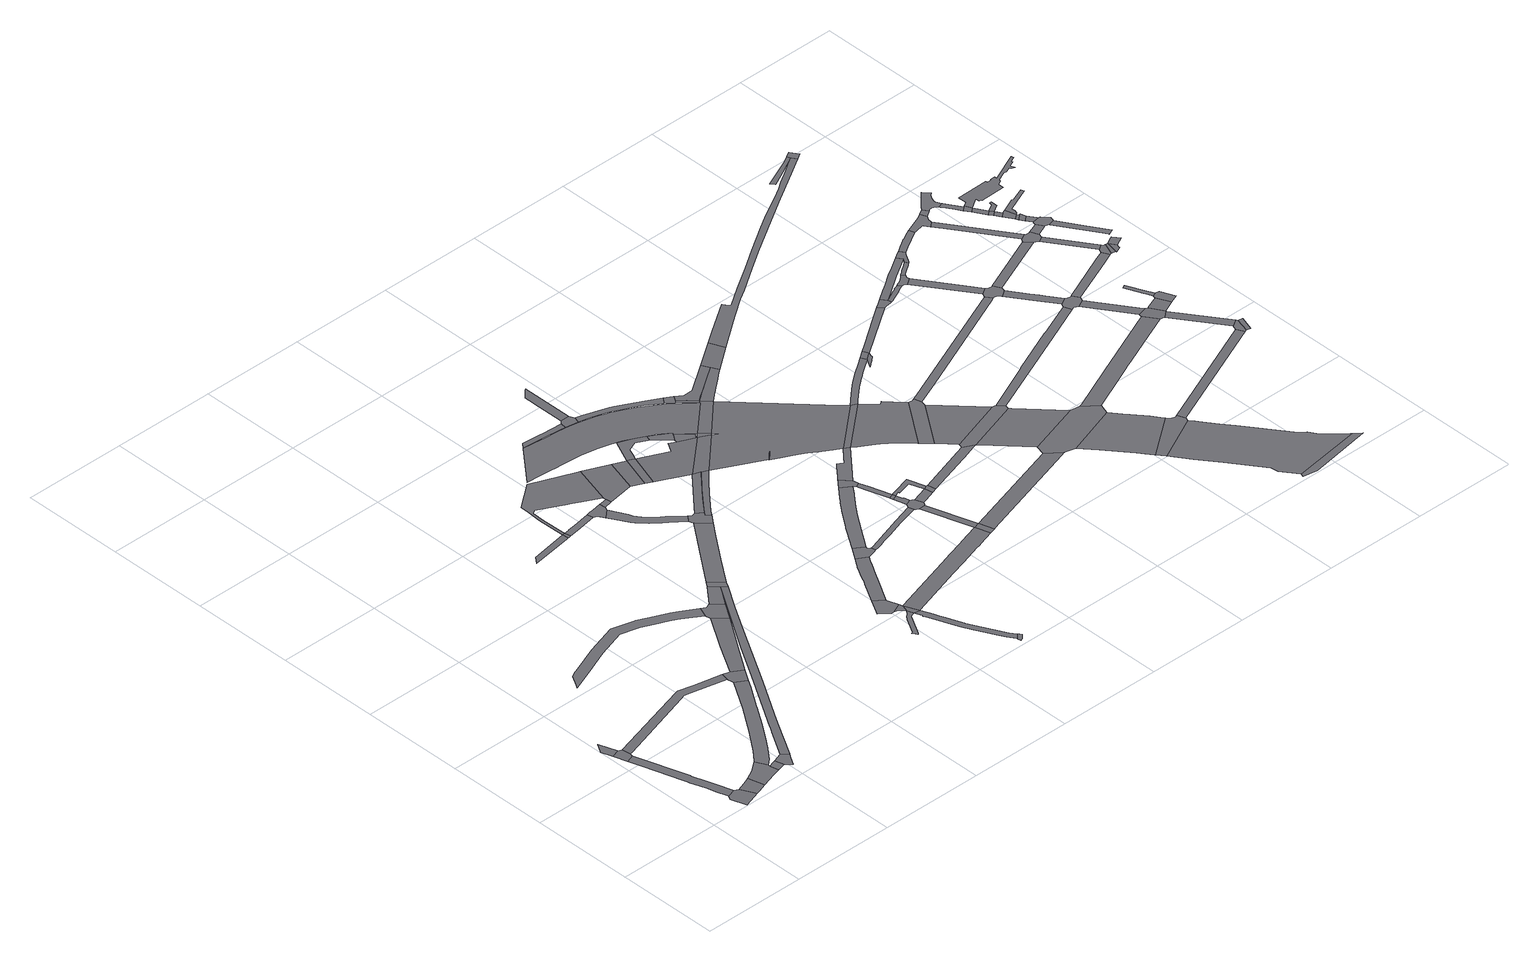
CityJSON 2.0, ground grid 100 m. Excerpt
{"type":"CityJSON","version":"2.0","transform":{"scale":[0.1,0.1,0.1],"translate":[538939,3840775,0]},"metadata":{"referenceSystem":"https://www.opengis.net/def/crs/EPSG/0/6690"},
"CityObjects":{
"road1":{"type":"Road","geometry":[{"type":"MultiSurface","lod":"1","boundaries":[[[0,1,2,3,4,5]]]}]},
"road2":{"type":"Road","attributes":{"RoadStructureAttribute.sectionType":"1"},"geometry":[{"type":"MultiSurface","lod":"1","boundaries":[[[6,7,8,9,3,2,10,11,12,13,14,15,16,17]]]}]},
"road3":{"type":"Road","attributes":{"RoadStructureAttribute.sectionType":"1"},"geometry":[{"type":"MultiSurface","lod":"1","boundaries":[[[18,19,1,0]]]}]},
"road4":{"type":"Road","geometry":[{"type":"MultiSurface","lod":"1","boundaries":[[[17,16,20,21,22,23]]]}]},
"road5":{"type":"Road","attributes":{"RoadStructureAttribute.sectionType":"1"},"geometry":[{"type":"MultiSurface","lod":"1","boundaries":[[[24,25,23,22,26,27]]]}]},
"road6":{"type":"Road","geometry":[{"type":"MultiSurface","lod":"1","boundaries":[[[28,29,24,27,30,31,32,33,34]]]}]},
"road7":{"type":"Road","attributes":{"RoadStructureAttribute.sectionType":"1"},"geometry":[{"type":"MultiSurface","lod":"1","boundaries":[[[35,36,33,32,37]]]}]},
"road8":{"type":"Road","geometry":[{"type":"MultiSurface","lod":"1","boundaries":[[[38,35,37,39,40,41]]]}]},
"road9":{"type":"Road","attributes":{"RoadStructureAttribute.sectionType":"1"},"geometry":[{"type":"MultiSurface","lod":"1","boundaries":[[[42,43,44,5,4,45,46,47,48,49,50]]]}]},
"road10":{"type":"Road","attributes":{"RoadStructureAttribute.sectionType":"1"},"geometry":[{"type":"MultiSurface","lod":"1","boundaries":[[[51,52,53,54,55,56,28,34,57,58,59,60,61,62,63,64,65,66]]]}]},
"road11":{"type":"Road","attributes":{"RoadStructureAttribute.sectionType":"1"},"geometry":[{"type":"MultiSurface","lod":"1","boundaries":[[[67,68,69,70,71,72,73,74,75,76,77,78,79,80,81,82,83,84,85,86,87,88,89]]]}]},
"road12":{"type":"Road","geometry":[{"type":"MultiSurface","lod":"1","boundaries":[[[50,49,51,66,90,91]]]}]},
"road13":{"type":"Road","attributes":{"RoadStructureAttribute.sectionType":"1"},"geometry":[{"type":"MultiSurface","lod":"1","boundaries":[[[92,93,94,95,96,97,98,99,100,101,38,41,102,103,104,105,106,107,108,109,110,111]]]}]},
"road14":{"type":"Road","attributes":{"RoadStructureAttribute.sectionType":"1"},"geometry":[{"type":"MultiSurface","lod":"1","boundaries":[[[112,113,91,90,114,115,116]]]}]},
"road15":{"type":"Road","geometry":[{"type":"MultiSurface","lod":"1","boundaries":[[[117,118,89,88,112,116,119,120]]]}]},
"road16":{"type":"Road","attributes":{"RoadStructureAttribute.sectionType":"1"},"geometry":[{"type":"MultiSurface","lod":"1","boundaries":[[[121,122,123,124,125]]]}]},
"road17":{"type":"Road","attributes":{"RoadStructureAttribute.sectionType":"1"},"geometry":[{"type":"MultiSurface","lod":"1","boundaries":[[[126,120,119,127,92]]]}]},
"road18":{"type":"Road","geometry":[{"type":"MultiSurface","lod":"1","boundaries":[[[128,121,125,129,130]]]}]},
"road19":{"type":"Road","geometry":[{"type":"MultiSurface","lod":"1","boundaries":[[[131,126,92,111,132]]]}]},
"road20":{"type":"Road","attributes":{"RoadStructureAttribute.sectionType":"1"},"geometry":[{"type":"MultiSurface","lod":"1","boundaries":[[[133,134,135,136,137,128,130,138,139]]]}]},
"road21":{"type":"Road","attributes":{"RoadStructureAttribute.sectionType":"1"},"geometry":[{"type":"MultiSurface","lod":"1","boundaries":[[[140,141,131,132,142,143,144]]]}]},
"road22":{"type":"Road","attributes":{"RoadStructureAttribute.sectionType":"1"},"geometry":[{"type":"MultiSurface","lod":"1","boundaries":[[[145,146,147,148,149,150,151,152,153,154,155,156,157,158,159,160]]]}]},
"road23":{"type":"Road","geometry":[{"type":"MultiSurface","lod":"1","boundaries":[[[161,162,163,133,139,164,165,166,167,168]]]}]},
"road24":{"type":"Road","geometry":[{"type":"MultiSurface","lod":"1","boundaries":[[[169,170,171,172,173,121,128,174,175,176,177,178,179,180,181,182]]]}]},
"road25":{"type":"Road","geometry":[{"type":"MultiSurface","lod":"1","boundaries":[[[183,184,185,186,187,188,189,190,191]]]}]},
"road26":{"type":"Road","attributes":{"RoadStructureAttribute.sectionType":"1"},"geometry":[{"type":"MultiSurface","lod":"1","boundaries":[[[189,188,192,193,194,145,195]]]}]},
"road27":{"type":"Road","attributes":{"RoadStructureAttribute.sectionType":"1"},"geometry":[{"type":"MultiSurface","lod":"1","boundaries":[[[196,161,168,197]]]}]},
"road28":{"type":"Road","geometry":[{"type":"MultiSurface","lod":"1","boundaries":[[[195,145,160,198]]]}]},
"road29":{"type":"Road","attributes":{"RoadStructureAttribute.sectionType":"1"},"geometry":[{"type":"MultiSurface","lod":"1","boundaries":[[[199,200,201,202,203,204,205,166,165,206,207,208,209,210,211,212,213,214]]]}]},
"road30":{"type":"Road","attributes":{"RoadStructureAttribute.sectionType":"1"},"geometry":[{"type":"MultiSurface","lod":"1","boundaries":[[[160,215,216,217,218,219,220,221,222,223,224,225,226,227,228,229,230,231,232,233,234,235,236,237,238,198]]]}]},
"road31":{"type":"Road","geometry":[{"type":"MultiSurface","lod":"1","boundaries":[[[239,230,229,240,241,242,243,244,245]]]}]},
"road32":{"type":"Road","attributes":{"RoadStructureAttribute.sectionType":"1"},"geometry":[{"type":"MultiSurface","lod":"1","boundaries":[[[246,247,248,249,250,251,252,253,254,255,256,183,191,257,258,259,260,261,262,263]]]}]},
"road33":{"type":"Road","geometry":[{"type":"MultiSurface","lod":"1","boundaries":[[[264,214,213,140,144,265,266,267,268,269]]]}]},
"road34":{"type":"Road","geometry":[{"type":"MultiSurface","lod":"1","boundaries":[[[182,181,196,197,270,271]]]}]},
"road35":{"type":"Road","attributes":{"function":"1","RoadStructureAttribute.sectionType":"7"},"geometry":[{"type":"MultiSurface","lod":"1","boundaries":[[[271,270,272,273]]]}]},
"road36":{"type":"Road","geometry":[{"type":"MultiSurface","lod":"1","boundaries":[[[274,246,263,275,276,277,278,279,280,281,282,283,284,285,286,287,288,289,290]]]}]},
"road37":{"type":"Road","attributes":{"RoadStructureAttribute.sectionType":"1"},"geometry":[{"type":"MultiSurface","lod":"1","boundaries":[[[291,292,269,268,293,294,295,296]]]}]},
"road38":{"type":"Road","geometry":[{"type":"MultiSurface","lod":"1","boundaries":[[[297,273,272,298,299]]]}]},
"road39":{"type":"Road","attributes":{"RoadStructureAttribute.sectionType":"1"},"geometry":[{"type":"MultiSurface","lod":"1","boundaries":[[[300,301,302,303,304,305,306,307,308,309]]]}]},
"road40":{"type":"Road","attributes":{"RoadStructureAttribute.sectionType":"1"},"geometry":[{"type":"MultiSurface","lod":"1","boundaries":[[[310,311,312,266,265,313,314,315,316,317]]]}]},
"road41":{"type":"Road","attributes":{"RoadStructureAttribute.sectionType":"1"},"geometry":[{"type":"MultiSurface","lod":"1","boundaries":[[[318,319,320,321,322,323,324,195,198,325,326,327,328,329,330,331,332,333]]]}]},
"road42":{"type":"Road","attributes":{"function":"2","RoadStructureAttribute.sectionType":"1"},"geometry":[{"type":"MultiSurface","lod":"1","boundaries":[[[334,335,336,337,338,339,340,341,342,343,344,345,346,347,348,349,350,351,352,353,354,355,356,357,358,359,360,361,362,363,364,365,366,367,368,369,370,371,372,373,374,375]]]}]},
"road43":{"type":"Road","attributes":{"RoadStructureAttribute.sectionType":"1"},"geometry":[{"type":"MultiSurface","lod":"1","boundaries":[[[376,377,378,297,299,379,380,381,382,383,384]]]}]},
"road44":{"type":"Road","geometry":[{"type":"MultiSurface","lod":"1","boundaries":[[[385,386,299,298,387,291,388,389,390]]]}]},
"road45":{"type":"Road","geometry":[{"type":"MultiSurface","lod":"1","boundaries":[[[391,309,308,392,393,394]]]}]},
"road46":{"type":"Road","attributes":{"RoadStructureAttribute.sectionType":"1"},"geometry":[{"type":"MultiSurface","lod":"1","boundaries":[[[395,396,397,398,399,400,401,402,403,404,405,274,290,406,407,408,409,410,411,412,413,414,415,416,417]]]}]},
"road47":{"type":"Road","attributes":{"RoadStructureAttribute.sectionType":"1"},"geometry":[{"type":"MultiSurface","lod":"1","boundaries":[[[418,419,420,421,280,279,422,423,424,425,426,427]]]}]},
"road48":{"type":"Road","attributes":{"RoadStructureAttribute.sectionType":"1"},"geometry":[{"type":"MultiSurface","lod":"1","boundaries":[[[428,429,430,431,432,433,391,394]]]}]},
"road49":{"type":"Road","geometry":[{"type":"MultiSurface","lod":"1","boundaries":[[[388,291,296,310,317,434]]]}]},
"road50":{"type":"Road","geometry":[{"type":"MultiSurface","lod":"1","boundaries":[[[435,384,383,436,370,369]]]}]},
"road51":{"type":"Road","attributes":{"RoadStructureAttribute.sectionType":"1"},"geometry":[{"type":"MultiSurface","lod":"1","boundaries":[[[437,438,370,436,390,389]]]}]},
"road52":{"type":"Road","attributes":{"RoadStructureAttribute.sectionType":"1"},"geometry":[{"type":"MultiSurface","lod":"1","boundaries":[[[439,440,441,442,443,444,393,392,445,446,447,448,449,450,451,452,453,454]]]}]},
"road53":{"type":"Road","attributes":{"RoadStructureAttribute.sectionType":"1"},"geometry":[{"type":"MultiSurface","lod":"1","boundaries":[[[374,388,434,455]]]}]},
"road54":{"type":"Road","geometry":[{"type":"MultiSurface","lod":"1","boundaries":[[[456,457,458,395,417,459,460,461,462,463,464]]]}]},
"road55":{"type":"Road","attributes":{"RoadStructureAttribute.sectionType":"1"},"geometry":[{"type":"MultiSurface","lod":"1","boundaries":[[[465,466,461,460,467,468,469]]]}]},
"road56":{"type":"Road","geometry":[{"type":"MultiSurface","lod":"1","boundaries":[[[469,468,470,471]]]}]},
"road57":{"type":"Road","attributes":{"RoadStructureAttribute.sectionType":"1"},"geometry":[{"type":"MultiSurface","lod":"1","boundaries":[[[472,473,318,474]]]}]},
"road58":{"type":"Road","geometry":[{"type":"MultiSurface","lod":"1","boundaries":[[[475,476,477,478,479,480,418,427,481,482,473,472,483,484,485]]]}]},
"road59":{"type":"Road","attributes":{"RoadStructureAttribute.sectionType":"1"},"geometry":[{"type":"MultiSurface","lod":"1","boundaries":[[[486,487,471,470,488,489,478,477]]]}]},
"road60":{"type":"Road","geometry":[{"type":"MultiSurface","lod":"1","boundaries":[[[474,318,333,490,491,492]]]}]},
"road61":{"type":"Road","attributes":{"RoadStructureAttribute.sectionType":"1"},"geometry":[{"type":"MultiSurface","lod":"1","boundaries":[[[493,485,484,494,495]]]}]},
"road62":{"type":"Road","attributes":{"RoadStructureAttribute.sectionType":"1"},"geometry":[{"type":"MultiSurface","lod":"1","boundaries":[[[496,497,498,469,471,499,500,501,502,503,493,504]]]}]},
"road63":{"type":"Road","geometry":[{"type":"MultiSurface","lod":"1","boundaries":[[[505,506,375,374,455,507]]]}]},
"road64":{"type":"Road","attributes":{"RoadStructureAttribute.sectionType":"1"},"geometry":[{"type":"MultiSurface","lod":"1","boundaries":[[[508,509,510,511,512,513,514,515,516,517,456,464,518]]]}]},
"road65":{"type":"Road","geometry":[{"type":"MultiSurface","lod":"1","boundaries":[[[454,453,519,520,521]]]}]},
"road66":{"type":"Road","geometry":[{"type":"MultiSurface","lod":"1","boundaries":[[[504,493,495,522,523]]]}]},
"road67":{"type":"Road","attributes":{"function":"1","RoadStructureAttribute.sectionType":"7"},"geometry":[{"type":"MultiSurface","lod":"1","boundaries":[[[524,525,526,527,528,529,530,531,532,508,533,534,535,507,455,536,434,317,537,538],[539,540,541,542,543,538]]]}]},
"road68":{"type":"Road","geometry":[{"type":"MultiSurface","lod":"1","boundaries":[[[544,545,546,547,520,519,548,549,550,551,506,505]]]}]},
"road69":{"type":"Road","attributes":{"RoadStructureAttribute.sectionType":"1"},"geometry":[{"type":"MultiSurface","lod":"1","boundaries":[[[552,553,554,555,556,521,520,557,558,559,560,561,562,563,564,565]]]}]},
"road70":{"type":"Road","attributes":{"RoadStructureAttribute.sectionType":"1"},"geometry":[{"type":"MultiSurface","lod":"1","boundaries":[[[565,566,567,568,505,507,569,570,571,572,573,574]]]}]},
"road71":{"type":"Road","attributes":{"RoadStructureAttribute.sectionType":"1"},"geometry":[{"type":"MultiSurface","lod":"1","boundaries":[[[575,523,522,576,577,578,579]]]}]},
"road72":{"type":"Road","attributes":{"RoadStructureAttribute.sectionType":"1"},"geometry":[{"type":"MultiSurface","lod":"1","boundaries":[[[580,492,491,581,582]]]}]},
"road73":{"type":"Road","geometry":[{"type":"MultiSurface","lod":"1","boundaries":[[[533,508,518,583]]]}]},
"road74":{"type":"Road","attributes":{"function":"1"},"geometry":[{"type":"MultiSurface","lod":"1","boundaries":[[[584,585,586,583,518,587,588,589,590,591,592,593,594]]]}]},
"road75":{"type":"Road","geometry":[{"type":"MultiSurface","lod":"1","boundaries":[[[595,552,565,574,596]]]}]},
"road76":{"type":"Road","geometry":[{"type":"MultiSurface","lod":"1","boundaries":[[[597,598,599,594,593,600,601,602,603]]]}]},
"road77":{"type":"Road","attributes":{"function":"1"},"geometry":[{"type":"MultiSurface","lod":"1","boundaries":[[[602,601,604,605,606,607]]]}]},
"road78":{"type":"Road","geometry":[{"type":"MultiSurface","lod":"1","boundaries":[[[607,606,608,575,579,609,610,611]]]}]},
"road79":{"type":"Road","attributes":{"RoadStructureAttribute.sectionType":"1"},"geometry":[{"type":"MultiSurface","lod":"1","boundaries":[[[612,613,614,615,616,617,618,619,620,621,622,533,583,623,624,625,626,627,628,629,630,631,632,633,634,635,636]]]}]},
"road80":{"type":"Road","attributes":{"function":"1"},"geometry":[{"type":"MultiSurface","lod":"1","boundaries":[[[637,609,579,638,639,640,641]]]}]},
"road81":{"type":"Road","geometry":[{"type":"MultiSurface","lod":"1","boundaries":[[[642,643,644,645,646,647,648,649,650,651,636]]]}]},
"road82":{"type":"Road","geometry":[{"type":"MultiSurface","lod":"1","boundaries":[[[641,640,580,582,652,653,654,655,656,657,658]]]}]},
"road83":{"type":"Road","geometry":[{"type":"MultiSurface","lod":"1","boundaries":[[[659,612,636,651]]]}]},
"road84":{"type":"Road","attributes":{"function":"2"},"geometry":[{"type":"MultiSurface","lod":"1","boundaries":[[[660,661,662,663,664,656,655,665,666,667,668,669,670]]]}]},
"road85":{"type":"Road","geometry":[{"type":"MultiSurface","lod":"1","boundaries":[[[671,672,670,669,673,674,675,676]]]}]},
"road86":{"type":"Road","attributes":{"RoadStructureAttribute.sectionType":"1"},"geometry":[{"type":"MultiSurface","lod":"1","boundaries":[[[677,678,679,659,651,680]]]}]},
"road87":{"type":"Road","attributes":{"RoadStructureAttribute.sectionType":"1"},"geometry":[{"type":"MultiSurface","lod":"1","boundaries":[[[681,682,597,603,683,684,685]]]}]},
"road88":{"type":"Road","attributes":{"function":"1","RoadStructureAttribute.sectionType":"7"},"geometry":[{"type":"MultiSurface","lod":"1","boundaries":[[[686,687,688,689,690,691,692,693,694,695,696,697,698,674,673,699,700,701,702,703,704]]]}]},
"road89":{"type":"Road","attributes":{"RoadStructureAttribute.sectionType":"1"},"geometry":[{"type":"MultiSurface","lod":"1","boundaries":[[[705,706,707,708,709,710,711,611,610,712,713]]]}]},
"road90":{"type":"Road","geometry":[{"type":"MultiSurface","lod":"1","boundaries":[[[714,715,716,677,680,717,718,719,720,721,722]]]}]},
"road91":{"type":"Road","geometry":[{"type":"MultiSurface","lod":"1","boundaries":[[[704,703,723,724,725]]]}]},
"road92":{"type":"Road","attributes":{"RoadStructureAttribute.sectionType":"1"},"geometry":[{"type":"MultiSurface","lod":"1","boundaries":[[[726,727,728,729,730,731,732,733,734,735,736,737,738,739,740,595,596,741,742,743,744,745,746,747,748,749,750,751,752]]]}]},
"road93":{"type":"Road","attributes":{"RoadStructureAttribute.sectionType":"1"},"geometry":[{"type":"MultiSurface","lod":"1","boundaries":[[[753,754,755,756,757,758,759,760,761,762,763,764,722,721,765,766,767,768,769,770]]]}]},
"road94":{"type":"Road","attributes":{"RoadStructureAttribute.sectionType":"1"},"geometry":[{"type":"MultiSurface","lod":"1","boundaries":[[[771,772,773,774,658,657,775,776,777,778,779,780]]]}]},
"road95":{"type":"Road","attributes":{"RoadStructureAttribute.sectionType":"1"},"geometry":[{"type":"MultiSurface","lod":"1","boundaries":[[[781,782,783,784,785,714,722,786,787,788,789,790]]]}]},
"road96":{"type":"Road","geometry":[{"type":"MultiSurface","lod":"1","boundaries":[[[791,792,793,794,795,796,797,798,799,753,770,800,801,802,803,804,805,806,807,808,809,810,811,812]]]}]},
"road97":{"type":"Road","attributes":{"RoadStructureAttribute.sectionType":"1"},"geometry":[{"type":"MultiSurface","lod":"1","boundaries":[[[813,814,806,805,815,816,817]]]}]},
"road98":{"type":"Road","attributes":{"RoadStructureAttribute.sectionType":"1"},"geometry":[{"type":"MultiSurface","lod":"1","boundaries":[[[818,819,820,821,822,823,824,825,826,791,812,827,828,829,830,831,832,833,834]]]}]},
"road99":{"type":"Road","attributes":{"RoadStructureAttribute.sectionType":"1"},"geometry":[{"type":"MultiSurface","lod":"1","boundaries":[[[835,676,675,836]]]}]},
"road100":{"type":"Road","geometry":[{"type":"MultiSurface","lod":"1","boundaries":[[[837,838,817,816,839,840,841,681,685,842,843,844,845,846,847,848]]]}]},
"road101":{"type":"Road","geometry":[{"type":"MultiSurface","lod":"1","boundaries":[[[849,850,851,781,790,852,853,818,834,854,855,856,857,858,859,860,861,862,863]]]}]},
"road102":{"type":"Road","attributes":{"RoadStructureAttribute.sectionType":"1"},"geometry":[{"type":"MultiSurface","lod":"1","boundaries":[[[864,865,866,846,845,867,868,869,870]]]}]},
"road103":{"type":"Road","geometry":[{"type":"MultiSurface","lod":"1","boundaries":[[[871,872,873,874,870,869,705,713,875,876,877,878,879,880,881,882]]]}]},
"road104":{"type":"Road","attributes":{"RoadStructureAttribute.sectionType":"1"},"geometry":[{"type":"MultiSurface","lod":"1","boundaries":[[[883,884,885,886,887,888,889,890,891,849,863,892,893]]]}]},
"road105":{"type":"Road","attributes":{"RoadStructureAttribute.sectionType":"1"},"geometry":[{"type":"MultiSurface","lod":"1","boundaries":[[[894,877,876,895,896]]]}]},
"road106":{"type":"Road","geometry":[{"type":"MultiSurface","lod":"1","boundaries":[[[896,895,897,771,780,898,899,900,901]]]}]},
"road107":{"type":"Road","attributes":{"RoadStructureAttribute.sectionType":"1"},"geometry":[{"type":"MultiSurface","lod":"1","boundaries":[[[902,848,847,903,904]]]}]},
"road108":{"type":"Road","geometry":[{"type":"MultiSurface","lod":"1","boundaries":[[[905,906,883,893,907,908,909,910,911,912,913,914,915,916,917]]]}]},
"road109":{"type":"Road","attributes":{"RoadStructureAttribute.sectionType":"1"},"geometry":[{"type":"MultiSurface","lod":"1","boundaries":[[[918,919,920,901,900,921]]]}]},
"road110":{"type":"Road","attributes":{"RoadStructureAttribute.sectionType":"1"},"geometry":[{"type":"MultiSurface","lod":"1","boundaries":[[[922,900,899,923,924]]]}]},
"road111":{"type":"Road","geometry":[{"type":"MultiSurface","lod":"1","boundaries":[[[925,926,927,928,929,930,931,932,726]]]}]},
"road112":{"type":"Road","attributes":{"RoadStructureAttribute.sectionType":"1"},"geometry":[{"type":"MultiSurface","lod":"1","boundaries":[[[933,934,882,881,935,936]]]}]},
"road113":{"type":"Road","geometry":[{"type":"MultiSurface","lod":"1","boundaries":[[[924,923,835,836,937,938]]]}]},
"road114":{"type":"Road","attributes":{"RoadStructureAttribute.sectionType":"1"},"geometry":[{"type":"MultiSurface","lod":"1","boundaries":[[[939,940,941,942,943,944,945,946,947]]]}]},
"road115":{"type":"Road","attributes":{"RoadStructureAttribute.sectionType":"1"},"geometry":[{"type":"MultiSurface","lod":"1","boundaries":[[[938,937,948,949]]]}]},
"road116":{"type":"Road","geometry":[{"type":"MultiSurface","lod":"1","boundaries":[[[950,951,947,946,952,918,921,953,954]]]}]},
"road117":{"type":"Road","attributes":{"RoadStructureAttribute.sectionType":"1"},"geometry":[{"type":"MultiSurface","lod":"1","boundaries":[[[955,905,917,956]]]}]},
"road118":{"type":"Road","attributes":{"RoadStructureAttribute.sectionType":"1"},"geometry":[{"type":"MultiSurface","lod":"1","boundaries":[[[911,910,957,958,959]]]}]},
"road119":{"type":"Road","geometry":[{"type":"MultiSurface","lod":"1","boundaries":[[[960,961,962,963,959,958,964,965,902,904,966,967,968,969,970,971,972,973]]]}]},
"road120":{"type":"Road","geometry":[{"type":"MultiSurface","lod":"1","boundaries":[[[974,975,976,977,955,956,978,979,980,981,982,983,984,985,986,987,988,989,990,991,992,993,994,995,996,997,998,999]]]}]},
"road121":{"type":"Road","geometry":[{"type":"MultiSurface","lod":"1","boundaries":[[[1000,925,726,752,1001,1002]]]}]},
"road122":{"type":"Road","attributes":{"RoadStructureAttribute.sectionType":"1"},"geometry":[{"type":"MultiSurface","lod":"1","boundaries":[[[1003,990,989,1004,1005,1006,1007,1008,1009,1010]]]}]},
"road123":{"type":"Road","geometry":[{"type":"MultiSurface","lod":"1","boundaries":[[[1011,1010,1009,1012,1013]]]}]},
"road124":{"type":"Road","attributes":{"RoadStructureAttribute.sectionType":"1"},"geometry":[{"type":"MultiSurface","lod":"1","boundaries":[[[969,968,1014,1015]]]}]},
"road125":{"type":"Road","attributes":{"RoadStructureAttribute.sectionType":"1"},"geometry":[{"type":"MultiSurface","lod":"1","boundaries":[[[1013,1012,1016,1017]]]}]},
"road126":{"type":"Road","geometry":[{"type":"MultiSurface","lod":"1","boundaries":[[[1017,1016,1018,1019]]]}]},
"road127":{"type":"Road","attributes":{"RoadStructureAttribute.sectionType":"1"},"geometry":[{"type":"MultiSurface","lod":"1","boundaries":[[[1020,1021,1022,973,972,1023,1024,1025,1026]]]}]},
"road128":{"type":"Road","attributes":{"RoadStructureAttribute.sectionType":"1"},"geometry":[{"type":"MultiSurface","lod":"1","boundaries":[[[1019,1018,1027,1028]]]}]},
"road129":{"type":"Road","geometry":[{"type":"MultiSurface","lod":"1","boundaries":[[[1029,1030,1015,1014,1031,933,936,1032,1033]]]}]},
"road130":{"type":"Road","geometry":[{"type":"MultiSurface","lod":"1","boundaries":[[[1034,1028,1027,1035,1036]]]}]},
"road131":{"type":"Road","attributes":{"RoadStructureAttribute.sectionType":"1"},"geometry":[{"type":"MultiSurface","lod":"1","boundaries":[[[1036,1035,1037,1038]]]}]},
"road132":{"type":"Road","attributes":{"RoadStructureAttribute.sectionType":"1"},"geometry":[{"type":"MultiSurface","lod":"1","boundaries":[[[1033,1032,1039,1040]]]}]},
"road133":{"type":"Road","geometry":[{"type":"MultiSurface","lod":"1","boundaries":[[[1041,1042,1043,1044,1017,1019]]]}]},
"road134":{"type":"Road","geometry":[{"type":"MultiSurface","lod":"1","boundaries":[[[1045,1038,1037,1046,1047]]]}]},
"road135":{"type":"Road","attributes":{"RoadStructureAttribute.sectionType":"1"},"geometry":[{"type":"MultiSurface","lod":"1","boundaries":[[[1048,1049,1047,1046,1050,1051]]]}]},
"road136":{"type":"Road","geometry":[{"type":"MultiSurface","lod":"1","boundaries":[[[1040,1039,1052,1053,1054,1055,1056]]]}]},
"road137":{"type":"Road","geometry":[{"type":"MultiSurface","lod":"1","boundaries":[[[1051,1050,1057,1020,1026,1058,1059,1060,1061,1062,1063,1064]]]}]},
"road138":{"type":"Road","attributes":{"RoadStructureAttribute.sectionType":"1"},"geometry":[{"type":"MultiSurface","lod":"1","boundaries":[[[1065,1066,1040,1056,1067]]]}]},
"road139":{"type":"Road","attributes":{"RoadStructureAttribute.sectionType":"1"},"geometry":[{"type":"MultiSurface","lod":"1","boundaries":[[[1068,1069,1059,1058,1070,1071,1072,1073]]]}]},
"road140":{"type":"Road","attributes":{"RoadStructureAttribute.sectionType":"1"},"geometry":[{"type":"MultiSurface","lod":"1","boundaries":[[[1074,1075,1076,1077,1078,1079,1080,1034,1036]]]}]},
"road141":{"type":"Road","geometry":[{"type":"MultiSurface","lod":"1","boundaries":[[[1081,1082,1083,1084,1085,1086,1087,1088,1089,1011,1013,1090,1091,1092,1093,1094,1095,1096,1097,1098,1099,1100,1101,1102,1103,1104,1105,1106,1107,1108]]]}]}
},
"vertices":[
[126,1253,0],[44,1225,0],[85,1101,0],[160,1126,0],[169,1156,0],[156,1238,0],
[389,394,0],[364,473,0],[325,596,0],[321,611,0],[129,968,0],[235,601,0],[247,562,0],[253,545,0],[298,401,0],[327,308,0],[361,200,0],[441,226,0],
[66,1434,0],[7,1337,0],
[339,158,0],[387,8,0],[550,61,0],[481,202,0],
[633,258,0],[594,243,0],[588,73,0],[670,101,0],
[822,382,0],[718,304,0],[740,124,0],[825,149,0],[893,168,0],[877,250,0],[878,273,0],
[956,277,0],[915,263,0],[976,191,0],
[1048,310,0],[1032,141,0],[1088,233,0],[1105,260,0],
[1175,1461,0],[1026,1494,0],[1005,1488,0],[197,1161,0],[966,1396,0],[1024,1414,0],[1123,1393,0],[1422,1328,0],[1439,1403,0],
[1436,1263,0],[1251,966,0],[1113,760,0],[1084,720,0],[918,491,0],[832,390,0],[934,321,0],[992,395,0],[1026,434,0],[1118,563,0],[1191,665,0],[1211,694,0],[1347,900,0],[1352,909,0],[1492,1124,0],[1539,1198,0],
[1769,2251,0],[1703,2288,0],[1582,2344,0],[1432,2413,0],[1408,2419,0],[1206,2473,0],[900,2375,0],[643,2273,0],[600,2254,0],[544,2229,0],[485,2126,0],[465,2092,0],[664,2170,0],[933,2278,0],[1210,2368,0],[1367,2325,0],[1393,2318,0],[1505,2271,0],[1621,2217,0],[1704,2173,0],[1708,2171,0],[1882,2065,0],[1921,2164,0],
[1616,1320,0],[1512,1386,0],
[2240,2255,0],[2073,1996,0],[1794,1550,0],[1662,1328,0],[1559,1155,0],[1382,863,0],[1242,635,0],[1239,631,0],[1219,597,0],[1202,571,0],[1219,452,0],[1238,484,0],[1295,579,0],[1302,592,0],[1386,732,0],[1614,1110,0],[1818,1452,0],[1994,1746,0],[2138,1983,0],[2283,2216,0],
[1890,2010,0],[1686,1683,0],[1632,1345,0],[1779,1567,0],[2001,1904,0],
[1996,2148,0],[1967,2138,0],[2107,2064,0],[2014,2154,0],
[1787,3646,0],[1425,3582,0],[1374,3516,0],[1779,3582,0],[1791,3584,0],
[2162,2335,0],[2144,2121,0],
[1814,3649,0],[1803,3586,0],[1824,3590,0],
[2201,2388,0],[2314,2267,0],
[2119,3701,0],[1949,3672,0],[1868,3658,0],[1859,3657,0],[1851,3655,0],[1920,3605,0],[2129,3640,0],
[2668,3023,0],[2332,2567,0],[2491,2522,0],[2676,2772,0],[2778,2909,0],
[3115,979,0],[3088,950,0],[3054,917,0],[3047,907,0],[3039,894,0],[2950,738,0],[2949,738,0],[2935,736,0],[2941,725,0],[2953,705,0],[2963,686,0],[2969,696,0],[3080,887,0],[3086,897,0],[3133,918,0],[3137,917,0],
[2287,3730,0],[2201,3715,0],[2154,3707,0],[2164,3625,0],[2197,3568,0],[2279,3639,0],[2291,3667,0],[2294,3674,0],
[2466,4163,0],[2045,4333,0],[1799,4143,0],[1793,4046,0],[1782,3918,0],[1809,3894,0],[1815,4021,0],[1848,4037,0],[2077,3922,0],[2079,3921,0],[2135,3893,0],[2201,3860,0],[2368,3777,0],[2478,4158,0],
[3000,1274,0],[2950,1186,0],[2909,1115,0],[3000,1039,0],[3002,1041,0],[3027,1042,0],[3123,1084,0],[3090,1195,0],[3089,1199,0],
[3052,1034,0],[3070,1025,0],[3090,1012,0],[3135,1047,0],
[2371,3744,0],[2377,3688,0],
[3196,909,0],
[2591,3219,0],[2564,3242,0],[2534,3269,0],[2437,3353,0],[2374,3432,0],[2361,3472,0],[2323,3546,0],[2236,3503,0],[2302,3384,0],[2324,3354,0],[2405,3272,0],[2485,3204,0],[2524,3171,0],[2526,3169,0],[2650,3070,0],[2699,3127,0],
[3146,890,0],[3162,843,0],[3159,841,0],[3158,838,0],[3157,834,0],[3158,831,0],[3160,827,0],[3165,826,0],[3170,825,0],[3279,534,0],[3334,419,0],[3377,327,0],[3419,242,0],[3460,164,0],[3510,93,0],[3549,136,0],[3509,190,0],[3341,530,0],[3339,536,0],[3326,567,0],[3308,614,0],[3276,699,0],[3258,749,0],[3240,798,0],
[3559,123,0],[3508,87,0],[3507,82,0],[3514,50,0],[3526,55,0],[3535,58,0],[3575,103,0],
[3287,1770,0],[3248,1710,0],[3235,1692,0],[3226,1678,0],[3217,1665,0],[3195,1625,0],[3162,1568,0],[3144,1531,0],[3139,1520,0],[3126,1495,0],[3114,1474,0],[3100,1220,0],[3214,1417,0],[3274,1519,0],[3301,1565,0],[3338,1629,0],[3360,1665,0],[3389,1710,0],
[2727,3103,0],[2849,3001,0],[2807,3033,0],[2805,3038,0],[2826,3065,0],[2762,3110,0],
[2633,3732,0],[2726,4052,0],
[2744,3678,0],[2850,3999,0],
[3366,1888,0],[3390,1710,0],[3421,1718,0],[3458,1727,0],[3461,1728,0],[3492,1738,0],[3485,1784,0],[3476,1785,0],[3472,1787,0],[3471,1787,0],[3466,1791,0],[3462,1796,0],[3459,1803,0],[3458,1810,0],[3458,1815,0],[3458,1816,0],[3461,1825,0],
[3110,3501,0],[2819,3174,0],[2855,3101,0],[2952,3218,0],[3170,3466,0],[3178,3475,0],
[2853,4006,0],[2809,3647,0],[2916,3970,0],
[2610,4736,0],[2585,4738,0],[2400,4753,0],[2360,4706,0],[2556,4691,0],[2580,4690,0],[2591,4689,0],[2731,4675,0],[2793,4665,0],[2803,4721,0],
[3187,3470,0],[3031,3299,0],[2858,3095,0],[2882,3044,0],[2883,3045,0],[3039,3227,0],[3131,3329,0],[3241,3443,0],
[4281,1400,0],[4272,1397,0],[4081,1339,0],[4043,1327,0],[3892,1281,0],[3766,1242,0],[3143,1050,0],[3196,910,0],[3195,911,0],[3730,1076,0],[3894,1126,0],[4110,1191,0],[4138,1199,0],[4173,1210,0],[4243,1231,0],[4325,1256,0],
[3795,4158,0],[3743,4205,0],[3708,4238,0],[3606,4321,0],[3549,4364,0],[3401,4456,0],[3296,4511,0],[3205,4550,0],[3198,4553,0],[3160,4567,0],[3108,4587,0],[3062,4600,0],[3014,4615,0],[2974,4625,0],[2923,4636,0],[2861,4648,0],[2792,4660,0],[2694,4670,0],[2573,4680,0],[2550,4682,0],[2353,4698,0],[2062,4350,0],[2195,4342,0],[2332,4332,0],[2346,4331,0],[2447,4323,0],[2637,4307,0],[2770,4283,0],[2780,4281,0],[2888,4254,0],[3001,4216,0],[3084,4179,0],[3164,4142,0],[3251,4095,0],[3259,4091,0],[3380,4009,0],[3363,3992,0],[3436,3935,0],[3437,3934,0],[3499,3881,0],[3517,3866,0],[3811,4143,0],
[3172,4135,0],[3070,4182,0],[2954,4225,0],[2940,4025,0],[2967,4088,0],[3059,4124,0],[3165,4076,0],[3172,4072,0],[3193,4123,0],
[3251,3931,0],[3197,3838,0],[2904,3601,0],[3477,3825,0],[3466,3831,0],[3321,3899,0],
[2830,4751,0],[2919,4645,0],[2938,4705,0],[2915,4752,0],
[3844,2544,0],[3800,2492,0],[3764,2448,0],[3757,2440,0],[3722,2396,0],[3720,2394,0],[3681,2344,0],[3636,2285,0],[3530,2136,0],[3518,2119,0],[3495,2084,0],[3465,1832,0],[3482,1854,0],[3592,2017,0],[3650,2098,0],[3721,2203,0],[3728,2213,0],[3794,2297,0],[3812,2319,0],[3825,2335,0],[3831,2342,0],[3881,2403,0],[3942,2480,0],
[4074,1968,0],[3886,1911,0],[3511,1789,0],[3495,1786,0],[3524,1747,0],[3563,1758,0],[3624,1776,0],[3704,1800,0],[3886,1858,0],[4091,1912,0],
[2915,5205,0],[2915,5260,0],[2901,5247,0],[2829,5177,0],[2829,5130,0],[2829,5073,0],
[3581,3773,0],
[3242,4093,0],[3319,3929,0],
[3499,3873,0],[3433,3931,0],
[3508,4473,0],[3382,4539,0],[3273,4592,0],[3239,4608,0],[3109,4656,0],[3016,4683,0],[3007,4625,0],[3092,4604,0],[3182,4570,0],[3214,4556,0],[3278,4528,0],[3368,4484,0],[3458,4438,0],[3564,4366,0],[3595,4342,0],[3639,4399,0],
[3596,3786,0],
[3915,2629,0],[3898,2607,0],[3879,2585,0],[3944,2478,0],[3961,2463,0],[4007,2477,0],[4001,2496,0],[3993,2535,0],[3993,2536,0],
[4097,2184,0],[4034,2388,0],[3988,2374,0],[4053,2160,0],[4098,2180,0],
[4062,2129,0],[4108,2150,0],
[4191,1893,0],[4130,1889,0],[4339,1417,0],
[4181,2005,0],[4164,2015,0],[4152,2022,0],[4094,2006,0],[4087,1993,0],[4080,1980,0],[4105,1904,0],[4117,1897,0],[4198,1904,0],[4214,1929,0],[4184,2003,0],
[4134,2081,0],[4129,2080,0],[4081,2065,0],[4075,2063,0],
[4384,1274,0],[4384,1276,0],[4339,1416,0],
[4341,2053,0],[4248,1939,0],[4358,1974,0],
[4322,2244,0],[4153,2196,0],[4151,2195,0],[4156,2170,0],[4158,2163,0],[4161,2155,0],[4164,2156,0],[4295,2191,0],[4377,2077,0],
[3831,4165,0],[3817,4150,0],[3901,4084,0],
[4236,2902,0],[4155,2811,0],[4102,2751,0],[4079,2770,0],[4057,2789,0],[4044,2775,0],[4040,2770,0],[3977,2700,0],[3954,2673,0],[3919,2634,0],[4285,2869,0],
[3670,4285,0],[3685,4302,0],[3715,4353,0],
[4408,1989,0],[4391,2069,0],
[3697,3209,0],[3696,3208,0],[3776,3164,0],[3874,3115,0],[3957,3070,0],[3982,3056,0],[4057,3011,0],[4163,2945,0],[4233,2903,0],[4672,3273,0],[4617,3331,0],[4264,3703,0],[3638,3742,0],[3453,3334,0],[3698,3210,0],[3748,3264,0],[3777,3287,0],[3753,3263,0],[3752,3263,0],[3751,3262,0],
[3822,4174,0],[3808,4189,0],[3782,4214,0],[3755,4241,0],[3738,4223,0],[3754,4208,0],[3793,4171,0],[3803,4163,0],
[4162,4502,0],[4143,4489,0],[3882,4309,0],[3862,4307,0],[3790,4308,0],[3758,4243,0],[3788,4215,0],[3826,4177,0],[3832,4172,0],[3863,4200,0],[3877,4209,0],[3934,4248,0],[4055,4330,0],[4197,4427,0],
[3949,4251,0],[3943,4246,0],[3863,4190,0],[3970,4140,0],[4140,4277,0],[4150,4286,0],[4164,4297,0],[4173,4304,0],[4236,4353,0],
[4945,2244,0],[4932,2153,0],[4945,2157,0],[5024,2182,0],[5046,2188,0],
[5366,1729,0],[5454,1604,0],[5500,1618,0],
[4728,3247,0],
[5019,3001,0],[4890,3137,0],[4860,3112,0],[4288,2868,0],[4289,2867,0],[4332,2839,0],[4435,2775,0],[4493,2733,0],[4604,2653,0],[4724,2528,0],[5040,2976,0],
[4412,4673,0],[4475,4537,0],
[5106,2981,0],[5087,2973,0],[5078,2969,0],[4787,2463,0],[4814,2435,0],[5116,2862,0],[5127,2909,0],
[4894,2352,0],[4913,2333,0],[4957,2286,0],[5495,2462,0],
[4951,2268,0],[5576,2356,0],[5583,2397,0],[5532,2456,0],
[5168,3675,0],[5080,3613,0],[5034,3581,0],[4986,3547,0],[4943,3515,0],[4898,3480,0],[4827,3420,0],[4776,3372,0],[4733,3332,0],[4705,3305,0],[4683,3284,0],[4765,3282,0],[4806,3322,0],[4846,3358,0],[4887,3395,0],[4920,3421,0],[4954,3448,0],[4985,3472,0],[5015,3494,0],[5049,3519,0],[5114,3564,0],[5158,3595,0],[5183,3612,0],[5187,3615,0],[5195,3620,0],
[5592,2340,0],[5064,2171,0],[5228,1994,0],[5393,1825,0],[5922,1991,0],
[5187,3607,0],[5180,3594,0],[5144,3530,0],[5196,3573,0],[5206,3581,0],[5256,3623,0],[5253,3641,0],[5259,3653,0],[5261,3658,0],[5269,3672,0],
[5501,1616,0],[5509,1619,0],[5603,1591,0],[5606,1593,0],[6117,1763,0],[6150,1865,0],[6013,1971,0],
[5243,3728,0],
[6387,1418,0],[6336,1488,0],[6304,1529,0],[6235,1616,0],[6197,1663,0],[5731,1441,0],[5857,1285,0],[5918,1206,0],[5962,1147,0],[6010,1083,0],[6413,1383,0],
[6481,1335,0],[6440,1347,0],[6067,1006,0],[6521,1234,0],[6531,1269,0],[6501,1344,0],
[5731,4068,0],[5599,3976,0],[5320,3783,0],[5775,4022,0],
[6465,3563,0],[5158,3002,0],[5362,3004,0],[6479,3493,0],[6503,3503,0],
[7358,190,0],[7296,244,0],[7198,336,0],[7176,357,0],[7170,364,0],[7119,449,0],[7058,493,0],[6754,912,0],[6674,1023,0],[6653,1052,0],[6573,1163,0],[6555,1187,0],[6543,1203,0],[6197,824,0],[6346,626,0],[6574,303,0],[6584,233,0],[6695,81,0],[7367,183,0],
[6833,3024,0],[6820,3019,0],[6487,2874,0],[6485,2878,0],[6485,2880,0],[6020,2678,0],[6021,2673,0],[6486,2787,0],[6865,2950,0],
[5823,4130,0],[5808,4120,0],[5774,4097,0],[5782,4023,0],[5803,4025,0],[5829,4028,0],[5850,4032,0],[5872,4038,0],[5859,4074,0],
[6681,43,0],[6823,20,0],[7436,122,0],
[6604,5994,0],[6535,5949,0],[6455,5899,0],[6321,5815,0],[6244,5761,0],[6140,5696,0],[5929,5581,0],[5787,5493,0],[5521,5323,0],[5318,5188,0],[5089,5039,0],[4893,4909,0],[4883,4922,0],[4845,4969,0],[4547,4766,0],[4721,4715,0],[4829,4791,0],[5003,4913,0],[5110,4981,0],[5346,5136,0],[5544,5271,0],[5813,5436,0],[6166,5657,0],[6270,5721,0],[6456,5836,0],[6541,5888,0],[6634,5945,0],
[6056,4167,0],[6036,4159,0],[6013,4149,0],[5992,4138,0],[5967,4126,0],[5958,4122,0],[5947,4116,0],[5922,4103,0],[5900,4092,0],[5890,4087,0],[5883,4083,0],[5871,4078,0],[5893,4045,0],[5921,4059,0],[5976,4086,0],[6048,4121,0],[6064,4127,0],[6078,4132,0],
[7205,2490,0],[6492,2178,0],[6045,1981,0],[6027,1975,0],[6494,2016,0],[6627,2074,0],[6661,2089,0],[6736,2121,0],[6965,2221,0],[7295,2365,0],
[6300,4440,0],[6183,4367,0],[6093,4310,0],[5989,4241,0],[5920,4195,0],[5934,4125,0],[6132,4258,0],[6310,4370,0],[6331,4383,0],[6334,4386,0],
[6168,4241,0],[6163,4237,0],[6158,4231,0],[6149,4222,0],[6128,4205,0],[6122,4201,0],[6107,4190,0],[6089,4182,0],[6071,4175,0],[6088,4134,0],[6097,4135,0],[6105,4134,0],[6111,4131,0],[6116,4126,0],[6122,4119,0],[6188,4164,0],[6184,4180,0],[6186,4189,0],[6188,4199,0],[6188,4201,0],[6193,4208,0],[6197,4216,0],
[6477,3745,0],[6258,4062,0],[6478,3602,0],[6479,3600,0],[6545,3646,0],
[6313,4351,0],[6298,4339,0],[6280,4325,0],[6261,4311,0],[6238,4296,0],[6214,4278,0],[6202,4269,0],[6188,4260,0],[6177,4252,0],[6206,4227,0],[6224,4242,0],[6237,4251,0],[6258,4265,0],[6283,4283,0],[6301,4296,0],[6316,4307,0],[6329,4318,0],
[7643,1839,0],[7675,1765,0],
[6597,3620,0],[6559,3627,0],[6478,3597,0],[6471,3578,0],[6467,3570,0],[6514,3508,0],[6520,3506,0],[6549,3497,0],[6569,3468,0],[6636,3515,0],[6643,3553,0],[6611,3626,0],
[6376,4487,0],[6359,4476,0],[6327,4458,0],[6326,4369,0],[6320,4361,0],[6341,4332,0],[6349,4343,0],[6356,4351,0],[6368,4373,0],[6370,4378,0],[6379,4397,0],[6387,4410,0],[6389,4414,0],[6391,4418,0],[6408,4437,0],
[6829,3232,0],[6800,3275,0],[6753,3343,0],[6734,3230,0],[6736,3227,0],[6849,3062,0],[6919,3100,0],
[6971,3082,0],[6943,3089,0],[6924,3093,0],[6923,3094,0],[6892,2962,0],[6929,2944,0],[7004,2979,0],[7013,3000,0],[7019,3018,0],[7020,3021,0],[7023,3021,0],[6982,3087,0],
[6631,4630,0],[6611,4622,0],[6606,4620,0],[6596,4615,0],[6551,4592,0],[6519,4575,0],[6513,4572,0],[6469,4544,0],[6444,4529,0],[6469,4473,0],[6646,4577,0],
[7290,2559,0],[7214,2526,0],[7300,2546,0],
[7208,2503,0],[7328,2356,0],[7334,2355,0],[7396,2409,0],[7324,2539,0],
[7196,3879,0],[7139,3765,0],[7252,3813,0],
[6839,4723,0],[6793,4695,0],[6670,4582,0],[6755,4600,0],[6761,4590,0],[6793,4542,0],[6838,4586,0],[6842,4600,0],[6843,4615,0],[6844,4618,0],[6847,4630,0],[6853,4644,0],[6864,4661,0],
[7458,2597,0],[7331,2542,0],[7326,2540,0],[7517,2461,0],
[7399,2405,0],[7657,1882,0],[7725,1929,0],
[6592,6026,0],[6514,5982,0],[6455,5956,0],[6240,5863,0],[6245,5857,0],[6269,5823,0],[6455,5916,0],[6514,5946,0],
[7561,3338,0],[7458,3293,0],[7473,3213,0],[7592,3264,0],
[7698,1774,0],[7734,1915,0],
[7471,2712,0],[7393,2888,0],[7393,2890,0],[7377,2881,0],[7360,2872,0],[7431,2704,0],[7435,2696,0],[7465,2623,0],[7503,2641,0],
[7739,1765,0],[7782,1903,0],
[7539,2633,0],[7504,2640,0],[7458,2598,0],[7600,2497,0],[7541,2632,0],
[6892,4754,0],[6929,4704,0],
[6853,4454,0],[7215,3915,0],[7269,3942,0],
[7308,3927,0],[7306,3927,0],[7301,3929,0],[7273,3935,0],[7210,3905,0],[7206,3898,0],[7291,3799,0],[7293,3797,0],[7295,3793,0],[7350,3821,0],[7353,3832,0],[7357,3849,0],[7360,3857,0],[7327,3935,0],
[7055,4928,0],[7051,4924,0],[6923,4788,0],[6895,4758,0],[6932,4706,0],[6946,4714,0],[6952,4716,0],[6954,4716,0],[6963,4717,0],[6971,4718,0],[6981,4715,0],[6988,4714,0],[6999,4709,0],[7005,4705,0],[7014,4697,0],[7022,4689,0],[7072,4707,0],[7057,4741,0],[7049,4756,0],[7049,4778,0],[7059,4803,0],[7067,4821,0],[7071,4828,0],[7083,4846,0],[7103,4864,0],[7105,4865,0],
[6645,6058,0],[6695,5982,0],[6660,6032,0],
[7074,4703,0],[7031,4676,0],[7032,4674,0],[7042,4657,0],[7070,4613,0],[7098,4566,0],[7131,4512,0],[7171,4548,0],
[7182,4554,0],[7167,4454,0],[7207,4490,0],
[7575,3378,0],[7624,3411,0],
[7241,4333,0],[7282,4370,0],
[7266,4294,0],[7306,4330,0],
[7428,3976,0],[7415,3971,0],[7397,3963,0],[7373,3864,0],[7441,3895,0],[7459,3903,0],[7474,3910,0],
[7302,4235,0],[7343,4272,0],
[7649,3392,0],[7634,3396,0],[7570,3366,0],[7611,3272,0],[7654,3391,0],
[7379,4287,0],[7360,4140,0],[7408,4182,0],
[7375,4115,0],[7423,4158,0],
[7652,3262,0],[7678,3385,0],
[7379,4376,0],[7376,4439,0],[7359,4439,0],[7354,4412,0],
[7437,4164,0],[7404,4069,0],[7452,4112,0],
[7502,4030,0],[7499,4035,0],[7438,4013,0],[7506,4023,0],
[7657,3254,0],[7712,3281,0],[7714,3293,0],[7716,3299,0],[7721,3320,0],
[7435,4001,0],[7509,3897,0],[7573,3917,0],[7576,3927,0],[7577,3932,0],[7577,3935,0],[7583,3958,0],[7525,4019,0],
[7762,3428,0],[7748,3420,0],[7810,3361,0],
[7829,3493,0],[7705,3698,0],[7514,3890,0],[7773,3468,0],[7774,3466,0],[7831,3490,0],
[7427,4192,0],[7434,4227,0],[7434,4262,0],[7673,4363,0],[7662,4390,0],[7523,4335,0],[7516,4343,0],
[7913,4764,0],[7628,4639,0],[7627,4664,0],[7582,4663,0],[7578,4651,0],[7535,4650,0],[7535,4670,0],[7223,4660,0],[7223,4577,0],[7314,4556,0],[7314,4516,0],[7334,4516,0],[7337,4506,0],[7584,4514,0],[7583,4566,0],[7623,4594,0],[7628,4611,0],[7718,4650,0],[7740,4643,0],[7777,4658,0],[7795,4667,0],[7802,4652,0],[7837,4639,0],[7820,4683,0],[7832,4688,0],[7872,4706,0],[7869,4719,0],[7922,4744,0]
]}
